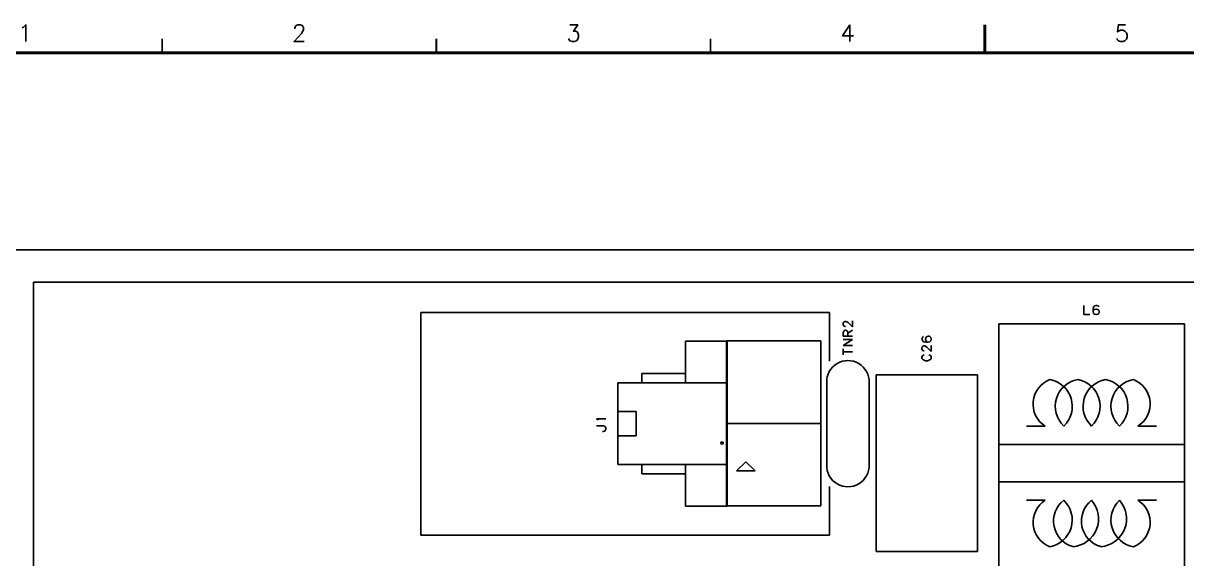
# Model space of a CAD drawing. Extents: x 295 to 953, y 10 to 290.
# Drawn here: x 516.1 to 722.9, y 195.1 to 290.2 of the extents above; entities that cross this region are included whole.
import ezdxf
from ezdxf.enums import TextEntityAlignment as Align

# ---------------------------------------------------------------- set-up
doc = ezdxf.new("R2010")
doc.units = 0
doc.header["$LTSCALE"] = 5
doc.header["$MEASUREMENT"] = 0
doc.layers.get('0').update_dxf_attribs({"linetype": 'CONTINUOUS', "lineweight": 25})
for name, color, linetype in [('13_C-SILK_GBR', 7, 'CONTINUOUS'), ('문자', 4, 'CONTINUOUS'), ('테두리', 3, 'CONTINUOUS')]:
    doc.layers.add(name, color=color, linetype=linetype)
doc.styles.get("Standard").update_dxf_attribs({"font": 'simplex.shx'})

# ---------------------------------------------------------------- blocks, each defined once
blk = doc.blocks.new('C')
at = {"layer": '테두리'}
for points, const_width in [([(210, 290), (210, 285)], 0.5), ([(63.75, 287.5), (63.75, 285)], 0.3), ([(112.5, 287.5), (112.5, 285)], 0.3), ([(161.25, 287.5), (161.25, 285)], 0.3), ([(15, 285), (15, 15), (405, 15), (405, 285), (15, 285)], 0.5)]:
    blk.add_lwpolyline(points, dxfattribs=dict(at, const_width=const_width))
at = {"layer": '문자'}
for s, p in [('1', (39.38, 288.5)), ('2', (88.12, 288.5)), ('3', (136.88, 288.5)), ('4', (185.62, 288.5)), ('5', (234.38, 288.5))]:
    blk.add_text(s, height=3, dxfattribs=at).set_placement(p, align=Align.MIDDLE)

msp = doc.modelspace()

# ---------------------------------------------------------------- linework, layer by layer
at = {"layer": '13_C-SILK_GBR'}
for p, q in [((505.48, 250), (865.18, 250)), ((517.85, 244.22), (843.32, 244.22)), ((517.85, 90.77), (517.85, 244.22)), ((704.59, 240.1), (704.59, 238.45)), ((706.49, 240), (706.32, 239.77)), ((706.73, 240.08), (706.49, 240)), ((706.9, 240.08), (706.73, 240.08)), ((707.14, 240), (706.9, 240.08)), ((707.23, 239.85), (707.14, 240)), ((659.34, 238.86), (586.74, 238.86)), ((586.74, 238.86), (586.74, 199.26)), ((659.34, 230.2), (659.34, 238.86)), ((704.59, 238.45), (705.66, 238.45)), ((706.32, 239.77), (706.24, 239.38)), ((706.24, 239.38), (706.24, 239)), ((706.32, 239.23), (706.24, 239)), ((706.24, 239), (706.32, 238.67)), ((706.49, 239.38), (706.32, 239.23)), ((706.32, 238.67), (706.49, 238.52)), ((706.73, 239.45), (706.49, 239.38)), ((706.49, 238.52), (706.73, 238.45)), ((706.81, 239.45), (706.73, 239.45)), ((706.73, 238.45), (706.81, 238.45)), ((707.06, 239.38), (706.81, 239.45)), ((706.81, 238.45), (707.06, 238.52)), ((707.23, 239.23), (707.06, 239.38)), ((707.06, 238.52), (707.23, 238.67)), ((707.31, 239), (707.23, 239.23)), ((707.23, 238.67), (707.31, 238.9)), ((707.31, 238.9), (707.31, 239)), ((661.82, 236.95), (661.92, 237.1)), ((661.82, 236.64), (661.82, 236.95)), ((661.92, 236.49), (661.82, 236.64)), ((661.92, 237.1), (661.99, 237.18)), ((661.99, 236.41), (661.92, 236.49)), ((661.99, 237.18), (662.14, 237.25)), ((662.14, 236.34), (661.99, 236.41)), ((662.14, 237.25), (662.29, 237.25)), ((662.21, 236.34), (662.14, 236.34)), ((662.29, 237.25), (662.44, 237.18)), ((662.44, 237.18), (662.69, 237.03)), ((662.69, 237.03), (663.47, 236.26)), ((663.47, 236.26), (663.47, 237.34)), ((689.45, 187.3), (689.45, 236.8)), ((689.45, 236.8), (722.45, 236.8)), ((722.45, 236.8), (722.45, 187.3)), ((633.77, 233.76), (633.77, 226.33)), ((641.19, 233.76), (633.77, 233.76)), ((641.08, 233.78), (641.08, 219.11)), ((657.85, 233.78), (641.08, 233.78)), ((641.19, 226.33), (641.19, 233.76)), ((657.85, 219.11), (657.85, 233.78)), ((661.82, 235.3), (661.92, 235.53)), ((661.82, 234.61), (661.82, 235.3)), ((663.47, 234.61), (661.82, 234.61)), ((661.82, 232.96), (663.47, 234.04)), ((663.47, 234.04), (661.82, 234.04)), ((661.92, 235.53), (661.99, 235.6)), ((661.99, 235.6), (662.14, 235.69)), ((662.14, 235.69), (662.29, 235.69)), ((662.29, 235.69), (662.44, 235.6)), ((662.44, 235.6), (662.54, 235.53)), ((662.54, 235.53), (662.62, 235.3)), ((662.62, 235.14), (663.47, 235.69)), ((662.62, 235.3), (662.62, 234.61)), ((675.9, 234.46), (675.82, 234.22)), ((675.82, 234.22), (675.82, 234.05)), ((675.82, 234.05), (675.9, 233.81)), ((676.05, 234.55), (675.9, 234.46)), ((675.9, 233.81), (676.12, 233.64)), ((676.52, 234.38), (676.45, 234.13)), ((676.45, 234.13), (676.45, 234.05)), ((676.45, 234.05), (676.52, 233.81)), ((676.67, 234.55), (676.52, 234.38)), ((676.52, 233.81), (676.67, 233.64)), ((676.9, 234.63), (676.67, 234.55)), ((677, 234.63), (676.9, 234.63)), ((677.22, 234.55), (677, 234.63)), ((677.37, 234.38), (677.22, 234.55)), ((677.22, 233.64), (677.37, 233.81)), ((677.45, 234.13), (677.37, 234.38)), ((677.37, 233.81), (677.45, 234.05)), ((677.45, 234.05), (677.45, 234.13)), ((663.47, 232.96), (661.82, 232.96)), ((661.82, 231.31), (661.82, 232.39)), ((661.82, 231.85), (663.47, 231.85)), ((675.8, 232.6), (675.9, 232.75)), ((675.8, 232.29), (675.8, 232.6)), ((675.9, 232.14), (675.8, 232.29)), ((675.9, 232.75), (675.97, 232.82)), ((675.97, 232.06), (675.9, 232.14)), ((675.97, 232.82), (676.12, 232.9)), ((676.12, 231.99), (675.97, 232.06)), ((676.12, 233.64), (676.52, 233.56)), ((676.12, 232.9), (676.27, 232.9)), ((676.2, 231.99), (676.12, 231.99)), ((676.27, 232.9), (676.42, 232.82)), ((676.42, 232.82), (676.67, 232.67)), ((676.52, 233.56), (676.9, 233.56)), ((676.67, 233.64), (676.9, 233.56)), ((676.67, 232.67), (677.45, 231.91)), ((676.9, 233.56), (677.22, 233.64)), ((677.45, 231.91), (677.45, 232.98)), ((675.9, 231.11), (675.8, 230.97)), ((675.8, 230.97), (675.8, 230.68)), ((675.8, 230.68), (675.9, 230.54)), ((676.05, 231.26), (675.9, 231.11)), ((675.9, 230.54), (676.05, 230.4)), ((676.2, 231.33), (676.05, 231.26)), ((676.05, 230.4), (676.2, 230.33)), ((676.2, 230.33), (676.42, 230.26)), ((676.42, 230.26), (676.82, 230.26)), ((676.82, 230.26), (677.05, 230.33)), ((677.22, 231.26), (677.05, 231.33)), ((677.05, 230.33), (677.22, 230.4)), ((677.37, 231.11), (677.22, 231.26)), ((677.22, 230.4), (677.37, 230.54)), ((677.45, 230.97), (677.37, 231.11)), ((677.37, 230.54), (677.45, 230.68)), ((677.45, 230.68), (677.45, 230.97)), ((626.01, 227.98), (626.01, 226.33)), ((633.77, 227.98), (626.01, 227.98)), ((667.65, 227.78), (685.68, 227.78)), ((667.65, 196.35), (667.65, 227.78)), ((685.68, 227.78), (685.68, 196.35)), ((621.72, 226.33), (641.19, 226.33)), ((621.72, 211.81), (621.72, 226.33)), ((641.19, 226.33), (641.19, 211.81)), ((658.87, 226.4), (658.87, 211.73)), ((666.41, 211.73), (666.41, 226.4)), ((618.19, 219.81), (617.97, 219.94)), ((617.97, 219.94), (619.59, 219.94)), ((618.27, 219.72), (618.19, 219.81)), ((621.72, 221.22), (625.02, 221.22)), ((625.02, 221.22), (625.02, 216.93)), ((617.94, 218.71), (619.19, 218.71)), ((619.19, 217.65), (619.04, 217.65)), ((619.19, 218.71), (619.44, 218.61)), ((619.44, 217.76), (619.19, 217.65)), ((619.44, 218.61), (619.52, 218.5)), ((619.52, 217.87), (619.44, 217.76)), ((619.52, 218.5), (619.59, 218.3)), ((619.59, 218.07), (619.52, 217.87)), ((619.59, 218.3), (619.59, 218.07)), ((641.08, 204.44), (641.08, 219.11)), ((641.08, 219.11), (657.85, 219.11)), ((657.85, 219.11), (657.85, 204.44)), ((697.7, 218.65), (694.4, 218.65)), ((714.2, 218.65), (717.5, 218.65)), ((625.02, 216.93), (621.72, 216.93)), ((689.45, 208.75), (689.45, 215.35)), ((689.45, 215.35), (722.45, 215.35)), ((722.45, 215.35), (722.45, 208.75)), ((641.19, 211.81), (621.72, 211.81)), ((626.01, 210.16), (626.01, 211.81)), ((633.77, 204.39), (633.77, 211.81)), ((641.19, 211.81), (641.19, 204.39)), ((642.84, 210.66), (644.49, 212.31)), ((644.49, 212.31), (646.14, 210.66)), ((633.77, 210.16), (626.01, 210.16)), ((646.14, 210.66), (642.84, 210.66)), ((659.34, 199.26), (659.34, 207.92)), ((722.45, 208.75), (689.45, 208.75)), ((697.7, 205.45), (694.4, 205.45)), ((714.2, 205.45), (717.5, 205.45)), ((641.19, 204.39), (633.77, 204.39)), ((657.85, 204.44), (641.08, 204.44)), ((586.74, 199.26), (659.34, 199.26)), ((685.68, 196.35), (667.65, 196.35)), ((667.65, 196.35), (685.68, 196.35))]:
    msp.add_line(p, q, dxfattribs=at)
for centre, radius, start, end in [((662.64, 226.52), 3.77, 358.196, 181.804), ((700.18, 222.57), 4.64, 110.8907, 237.6881), ((697.7, 222.16), 4.82, 313.303, 80.0955), ((704.31, 222.16), 4.82, 99.9045, 226.697), ((702.65, 222.16), 4.82, 313.303, 80.0955), ((709.26, 222.16), 4.82, 99.9045, 226.697), ((707.6, 222.16), 4.82, 313.303, 80.0955), ((714.21, 222.16), 4.82, 99.9045, 226.697), ((711.72, 222.57), 4.64, 302.3119, 69.1093), ((640.28, 215.61), 0.206, 90, 270), ((640.28, 215.61), 0.206, 270, 90), ((662.64, 211.61), 3.77, 178.196, 1.804), ((700.18, 201.53), 4.63, 122.2575, 249.1637), ((697.7, 201.94), 4.81, 279.849, 46.7525), ((703.89, 201.74), 4.7, 127.8573, 254.7625), ((702.24, 202.15), 4.97, 274.7478, 41.6494), ((708.84, 201.74), 4.7, 127.8573, 254.7625), ((707.19, 202.15), 4.97, 274.7478, 41.6494), ((714.2, 201.94), 4.81, 133.2475, 260.151), ((711.73, 201.53), 4.63, 290.8363, 57.7425)]:
    msp.add_arc(centre, radius, start, end, dxfattribs=at)

# ---------------------------------------------------------------- block references
msp.add_blockref('C', (476.98, 0))

doc.saveas('drawing.dxf')
